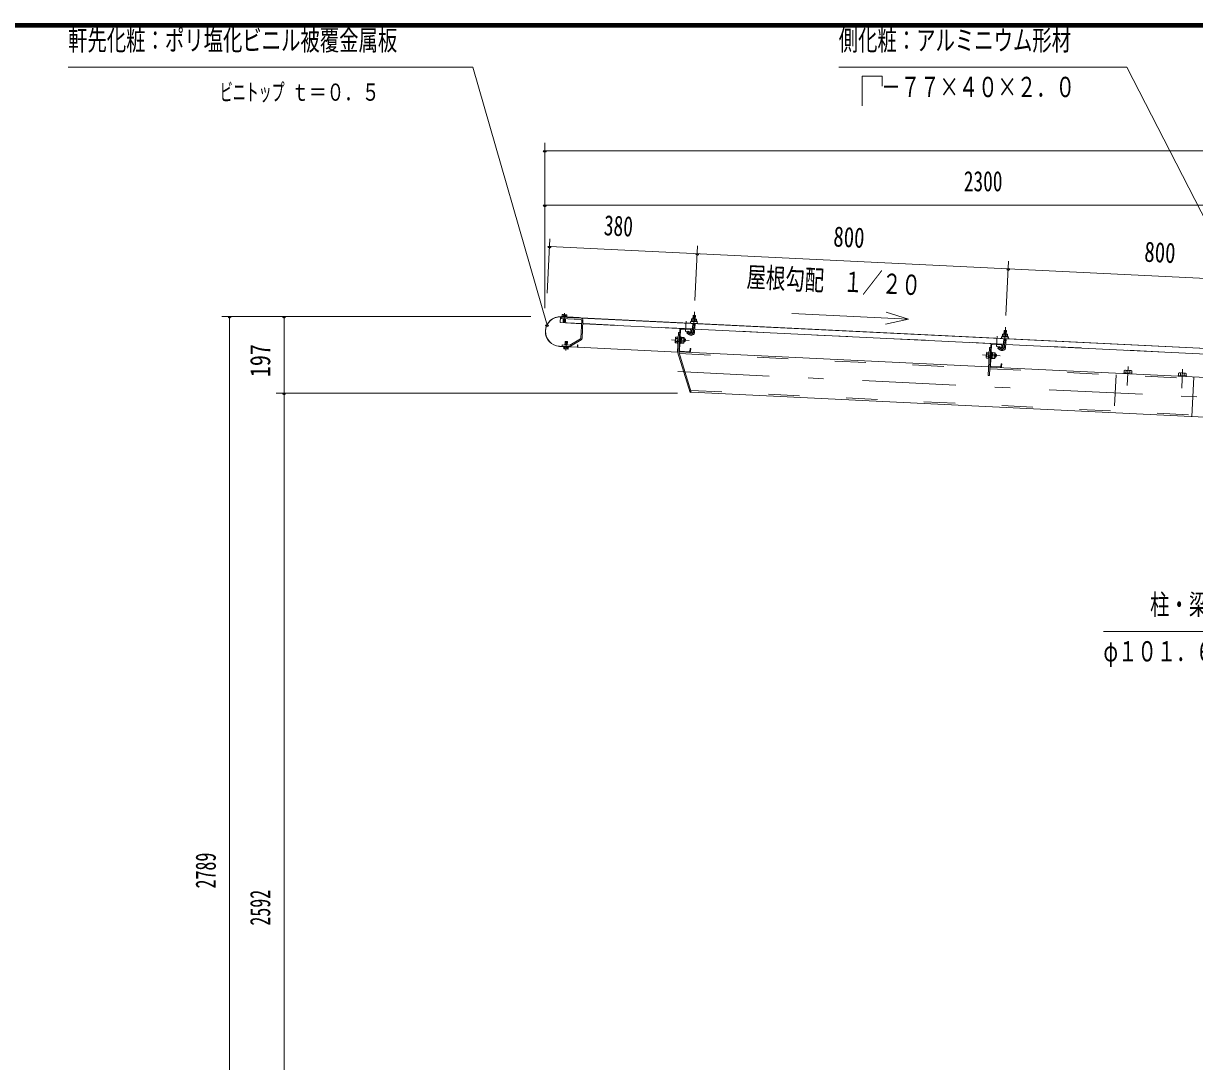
# Model space of a CAD drawing. Units: millimetres, scale not verified, with parts at other scales. Extents: x -34436 to 34436, y -16161 to 16159.
# Drawn here: x 6931 to 18967, y 5329 to 15999 of the extents above; entities that cross this region are included whole.
import ezdxf
from ezdxf.enums import TextEntityAlignment as Align

# ---------------------------------------------------------------- set-up
doc = ezdxf.new("R2010")
doc.units = ezdxf.units.MM
doc.header["$LTSCALE"] = 80
doc.linetypes.add('USER2', pattern=[10, 4, -6])
doc.linetypes.add('USER3', pattern=[24, 12, -5, 2, -5])
for name, color, linetype, lineweight in [('0-6_2-02BOLD', 7, 'Continuous', 18), ('0-7_2-12HIDDEN', 3, 'USER2', 18), ('0-8_2-22CENTER', 3, 'USER3', 18), ('0-9_2-42THIN', 4, 'Continuous', 18), ('0-A_2-52DIM', 3, 'Continuous', 18), ('0-C_F-F1PAPER', 5, 'Continuous', 18)]:
    doc.layers.add(name, color=color, linetype=linetype, lineweight=lineweight)
doc.styles.add('ＭＳ ゴシック', font='')
doc.styles.get('ＭＳ ゴシック').set_extended_font_data('MS Gothic')

msp = doc.modelspace()

# ---------------------------------------------------------------- linework, layer by layer
at = {"layer": '0-6_2-02BOLD'}
for p, q in [((12468.06, 12991.07), (12468.73, 13005.05)), ((12480.27, 13004.49), (12479.59, 12990.52)), ((12502.66, 12989.41), (12503.33, 13003.38)), ((20493.02, 12588.2), (12450.67, 12981.54)), ((12450.77, 12983.54), (20493.11, 12590.2)), ((12668.49, 12948.05), (12659.48, 12763.78)), ((12672.27, 12763.15), (12681.28, 12947.43)), ((12679.56, 12912.28), (13806.22, 12857.18)), ((13804.74, 12826.96), (13809.05, 12915.11)), ((13809.26, 12939.52), (13810.26, 12959.99)), ((13813.07, 12997.15), (13837.04, 12995.99)), ((13833.03, 12913.94), (13828.72, 12825.79)), ((13836.21, 12958.72), (13835.2, 12938.26)), ((13654.07, 12759.51), (13634.88, 12760.44)), ((13676.42, 12823.47), (13663.63, 12824.09)), ((13684.15, 12850.33), (13673.66, 12636.18)), ((13690.85, 12856.41), (13785.14, 12851.79)), ((13694.76, 12772.55), (13717.95, 12771.41)), ((13806.95, 12872.02), (13830.91, 12870.84)), ((13830.2, 12856), (17002.4, 12700.85)), ((17000.93, 12670.64), (17005.24, 12758.79)), ((17005.44, 12783.2), (17006.43, 12803.67)), ((17032.39, 12802.4), (17031.38, 12781.94)), ((17033.22, 12839.67), (17031.5, 12804.46)), ((12441.09, 12679.24), (12621.67, 12670.41)), ((12621.77, 12672.41), (12441.19, 12681.24)), ((12495.97, 12670.14), (12495.3, 12656.17)), ((12498.2, 12726.1), (12522.17, 12724.95)), ((12518.36, 12655.07), (12519.03, 12669.03)), ((12655.99, 12757.95), (12546.81, 12692.64)), ((12553.38, 12681.65), (12662.56, 12746.96)), ((13654.99, 12621.85), (12626.24, 12672.18)), ((13633.42, 12730.46), (13652.6, 12729.52)), ((13683.65, 12708.99), (13677.25, 12709.29)), ((13691.76, 12711.4), (13683.77, 12711.78)), ((13684.91, 12734.95), (13693.29, 12742.56)), ((13693.68, 12750.55), (13685.3, 12742.95)), ((13692.56, 12727.56), (13715.75, 12726.43)), ((13717.21, 12756.42), (13694.03, 12757.55)), ((13728.02, 12756.88), (13720.05, 12757.27)), ((16869.85, 12479.87), (16880.32, 12694.01)), ((16887.03, 12700.09), (16981.31, 12695.47)), ((17003.12, 12715.7), (17027.1, 12714.52)), ((17029.2, 12757.62), (17024.89, 12669.47)), ((17026.37, 12699.68), (20198.58, 12544.54)), ((13679.75, 12629.48), (13774.03, 12624.87)), ((16829.6, 12574.14), (16848.78, 12573.2)), ((16850.25, 12603.18), (16831.07, 12604.12)), ((16883.14, 12620.59), (16876.75, 12620.9)), ((16881.09, 12578.64), (16889.48, 12586.24)), ((16889.86, 12594.23), (16881.48, 12586.63)), ((16891, 12617.4), (16883.01, 12617.79)), ((16888.74, 12571.24), (16911.93, 12570.11)), ((16913.4, 12600.09), (16890.21, 12601.23)), ((16914.13, 12615.09), (16890.95, 12616.23)), ((20046.23, 12311.7), (16862.83, 12467.39)), ((16970.21, 12468.55), (16875.93, 12473.16)), ((18263.11, 12431.35), (18261.92, 12406.99)), ((18301.13, 12405.07), (18302.33, 12429.43)), ((18822.44, 12403.99), (18821.25, 12379.63)), ((18860.46, 12377.72), (18861.65, 12402.07)), ((18960.32, 12364.8), (18940.47, 11958.89))]:
    msp.add_line(p, q, dxfattribs=at)
for points in [[(12468.73, 13005.05), (12472.32, 13006.89), (12511.48, 13005.01), (12514.86, 13002.83), (12514.2, 12988.86)], [(12666.77, 12912.9), (12447.84, 12923.61), (12450.77, 12983.54)], [(12456.05, 12985.28), (12642.63, 12976.15), (12642.54, 12974.15)], [(12661.52, 12969.22), (12458.57, 12979.15), (12457.94, 12966.36), (12660.9, 12956.44)], [(12477.92, 12965.39), (12476.46, 12934.61), (12500.43, 12933.46), (12501.9, 12964.21)], [(12500.43, 12933.46), (12496.25, 12929.66), (12480.27, 12930.43), (12476.46, 12934.61)], [(13848.18, 12937.62), (13849.17, 12958.09), (13845.8, 12960.26), (13800.85, 12962.47), (13797.28, 12960.62), (13796.27, 12940.16)], [(13811.35, 12961.95), (13813.07, 12997.15), (13815.17, 12999.06), (13835.14, 12998.09), (13837.04, 12995.99), (13835.33, 12960.78)], [(13651.87, 12714.52), (13632.68, 12715.46), (13630.14, 12720.42), (13632.6, 12770.76), (13635.61, 12775.44), (13654.8, 12774.5)], [(13661.39, 12778.16), (13654.99, 12778.47), (13651.67, 12710.55), (13658.08, 12710.23)], [(13663.63, 12824.09), (13653.75, 12622.07), (13782.17, 12207.24), (13794.39, 12211.03)], [(16850.04, 12468.02), (13666.65, 12623.71), (13677.75, 12850.64)], [(13683.65, 12708.99), (13686.97, 12776.91), (13680.57, 12777.22)], [(13686.82, 12774.11), (13694.82, 12773.71), (13691.76, 12711.4)], [(13717.95, 12771.41), (13720.49, 12766.46), (13718.03, 12716.11), (13715.01, 12711.43), (13691.83, 12712.57)], [(13788.57, 12818.65), (13762.36, 12835.54), (13749.35, 12815.38), (13775.57, 12798.48)], [(13791.21, 12845.09), (13789.88, 12817.92), (13796.28, 12817.61), (13797.61, 12844.77)], [(17044.36, 12781.3), (17045.35, 12801.77), (17041.98, 12803.94), (16997.04, 12806.15), (16993.46, 12804.31), (16992.46, 12783.84)], [(17007.52, 12805.63), (17009.25, 12840.83), (17011.34, 12842.74), (17031.32, 12841.77), (17033.22, 12839.67), (17009.25, 12840.83)], [(12542.32, 12691.51), (12468.7, 12695.12), (12468.07, 12682.33), (12541.69, 12678.73)], [(12530.57, 12668.48), (12529.9, 12654.51), (12526.31, 12652.66), (12487.15, 12654.55), (12483.76, 12656.73), (12484.43, 12670.69)], [(12520.63, 12692.57), (12522.17, 12724.95), (12518.36, 12729.13), (12502.38, 12729.9), (12498.2, 12726.1), (12496.64, 12693.75)], [(12625.96, 12676.21), (12626.84, 12694.18), (12628.84, 12694.09), (12627.96, 12676.11)], [(13718.48, 12725.31), (13726.47, 12724.91), (13732.76, 12730.61), (13733.73, 12750.59), (13728.02, 12756.88), (13726.47, 12724.91)], [(13780.74, 12630.95), (13782.07, 12658.11), (13788.47, 12657.8), (13787.14, 12630.63)], [(16873.92, 12694.32), (16858.53, 12379.49), (16845.75, 12380.12), (16859.81, 12667.77), (16872.61, 12667.14)], [(16984.74, 12662.34), (16958.53, 12679.22), (16945.54, 12659.05), (16971.75, 12642.16)], [(16987.4, 12688.77), (16986.06, 12661.6), (16992.46, 12661.29), (16993.79, 12688.46)], [(13666.65, 12623.7), (13794.54, 12210.57), (20338.79, 11890.5)], [(16848.06, 12558.2), (16828.86, 12559.14), (16826.32, 12564.1), (16828.78, 12614.43), (16831.8, 12619.11), (16850.98, 12618.18)], [(16857.57, 12621.84), (16851.18, 12622.15), (16847.85, 12554.23), (16854.25, 12553.91)], [(16883.14, 12620.59), (16879.82, 12552.67), (16873.43, 12552.97)], [(16879.95, 12555.47), (16887.94, 12555.08), (16891, 12617.4)], [(16914.22, 12559.79), (16911.19, 12555.11), (16888.01, 12556.25)], [(16914.22, 12559.79), (16916.67, 12610.14), (16914.13, 12615.09)], [(16914.66, 12568.99), (16922.65, 12568.59), (16924.2, 12600.56), (16916.22, 12600.95)], [(16924.2, 12600.56), (16929.92, 12594.27), (16928.93, 12574.3), (16922.65, 12568.59)], [(16983.31, 12474.32), (16984.64, 12501.48), (16978.25, 12501.79), (16976.92, 12474.63)], [(18323.09, 12395.99), (18323.48, 12403.98), (18239.57, 12408.08), (18239.18, 12400.09)], [(18242.31, 12407.95), (18243.5, 12432.31), (18249.93, 12435.61), (18315.85, 12432.39), (18321.94, 12428.47), (18320.75, 12404.11)], [(18801.64, 12380.59), (18802.84, 12404.94), (18809.26, 12408.25), (18875.18, 12405.03), (18881.26, 12401.11), (18880.08, 12376.76)], [(18882.42, 12368.63), (18882.81, 12376.63), (18798.91, 12380.73), (18798.52, 12372.74)]]:
    msp.add_lwpolyline(points, dxfattribs=at)
for points in [[(12516.1, 12988.77), (12466.16, 12991.17), (12465.84, 12984.77), (12515.8, 12982.37)], [(13790.27, 12940.46), (13854.19, 12937.32), (13853.88, 12930.93), (13789.96, 12934.07)], [(16986.45, 12784.13), (17050.38, 12781), (17050.06, 12774.61), (16986.13, 12777.75)], [(12532.78, 12674.78), (12482.84, 12677.18), (12482.52, 12670.79), (12532.48, 12668.39)]]:
    msp.add_lwpolyline(points, close=True, dxfattribs=at)
for centre, radius, start, end in [((12474.15, 12997.52), 9.26, 48.70595, 87.25218), ((12490.27, 12971.95), 34.04, 67.42085, 107.0813), ((12508.75, 12995.86), 9.27, 87.25218, 125.78362), ((12448.57, 12832.26), 153.2, 87.19998, 267.19998), ((12448.57, 12832.26), 151.2, 89.17036, 267.19998), ((12660.5, 12948.45), 8, 357.2, 87.19998), ((12660.5, 12948.45), 20.8, 357.2, 87.19998), ((13793.56, 12925.87), 8, 87.19978, 267.19978), ((13803.31, 12950.83), 11.5, 52.81572, 112.81572), ((13821.23, 12918.42), 42.99, 69.61201, 104.78793), ((13842.23, 12948.93), 11.5, 61.58423, 121.58423), ((13849.5, 12923.14), 8, 267.20061, 87.20059), ((12652.29, 12764.13), 7.2, 300.90262, 357.21434), ((12652.29, 12764.13), 20, 300.89085, 357.19966), ((13673.15, 12743.54), 41.84, 156.17363, 198.22444), ((13643.95, 12767.51), 11.51, 177.19904, 217.92586), ((13690.54, 12850.02), 12.8, 87.19728, 177.19728), ((13690.54, 12850.02), 6.4, 87.19728, 177.19728), ((13708.88, 12764.34), 11.51, 316.47221, 357.19904), ((13794.26, 12827.48), 34.5, 237.19998, 357.19998), ((13784.82, 12845.4), 6.4, 357.2092, 87.2012), ((13784.82, 12845.4), 12.8, 357.20143, 87.2012), ((13794.26, 12827.48), 10.5, 237.19998, 357.19998), ((16989.74, 12769.56), 8, 87.19978, 267.19978), ((16999.48, 12794.51), 11.5, 52.81572, 112.81572), ((17017.41, 12762.1), 42.99, 69.61201, 104.78793), ((17038.41, 12792.61), 11.5, 61.58423, 121.58423), ((17045.67, 12766.81), 8, 267.20061, 87.20059), ((12489.89, 12663.69), 9.27, 267.25218, 305.78362), ((12508.36, 12687.6), 34.04, 247.42085, 287.0813), ((12524.47, 12662.02), 9.26, 228.70595, 267.25218), ((12542.71, 12699.51), 20.8, 267.19998, 300.88791), ((12542.71, 12699.51), 8, 267.19998, 300.88449), ((12621.97, 12676.4), 6, 267.19998, 357.19998), ((12621.97, 12676.4), 4, 267.19998, 357.19998), ((13641.75, 12722.53), 11.51, 136.47221, 177.19904), ((13677.47, 12743.33), 41.84, 336.17365, 18.22444), ((13706.67, 12719.35), 11.51, 357.19905, 37.92586), ((16886.71, 12693.7), 12.8, 87.19728, 177.19728), ((16886.71, 12693.7), 6.4, 87.19728, 177.19728), ((16990.44, 12671.15), 34.5, 237.19998, 357.19998), ((16981, 12689.09), 6.4, 357.2092, 87.2012), ((16981, 12689.09), 12.8, 357.20143, 87.2012), ((16990.44, 12671.15), 10.5, 237.19998, 357.19998), ((13680.06, 12635.87), 12.8, 177.19728, 267.18843), ((13680.06, 12635.87), 6.4, 177.19728, 267.18843), ((13774.35, 12631.26), 12.8, 267.19951, 357.20206), ((13774.35, 12631.26), 6.4, 267.19951, 357.20918), ((16837.93, 12566.21), 11.51, 136.47221, 177.19904), ((16869.33, 12587.22), 41.84, 156.17363, 198.22444), ((16840.14, 12611.19), 11.51, 177.19904, 217.92586), ((16902.85, 12563.04), 11.51, 357.19905, 37.92586), ((16873.66, 12587.01), 41.84, 336.17365, 18.22444), ((16905.06, 12608.02), 11.51, 316.47221, 357.19904), ((16876.23, 12479.55), 12.8, 177.19728, 267.18843), ((16876.23, 12479.55), 6.4, 177.19728, 267.18843), ((16970.53, 12474.94), 12.8, 267.19951, 357.20206), ((16970.53, 12474.94), 6.4, 267.19951, 357.20918), ((18252.74, 12420.31), 15.13, 46.76883, 87.19998), ((18280.2, 12378.94), 55.12, 66.33568, 108.06429), ((18311.57, 12417.43), 15.14, 87.19998, 127.6283), ((18812.08, 12392.96), 15.13, 46.76883, 87.19998), ((18839.54, 12351.59), 55.12, 66.33568, 108.06429), ((18870.89, 12390.08), 15.14, 87.19998, 127.6283)]:
    msp.add_arc(centre, radius, start, end, dxfattribs=at)
at = {"layer": '0-7_2-12HIDDEN'}
for p, q in [((12666.87, 12914.9), (12447.94, 12925.6)), ((13806.32, 12859.18), (12679.66, 12914.28)), ((17002.49, 12702.85), (13830.29, 12858)), ((20198.68, 12546.53), (17026.47, 12701.68)), ((13671.94, 12606.63), (16849.22, 12451.23)), ((16862.01, 12450.61), (20045.41, 12294.92)), ((18160.46, 12387.11), (18142.25, 12014.76)), ((13789.25, 12227.65), (20339.62, 11907.28))]:
    msp.add_line(p, q, dxfattribs=at)
at = {"layer": '0-8_2-22CENTER'}
for p, q in [((12487.99, 12925.64), (12492.74, 13022.71)), ((13826.85, 13033.16), (13816.72, 12826.37)), ((13737, 12834.13), (13742.21, 12940.4)), ((13782.07, 12808.57), (13742.57, 12834.02)), ((16933.19, 12677.81), (16938.38, 12784.08)), ((17023.03, 12876.84), (17012.91, 12670.05)), ((12510.64, 12733.91), (12505.89, 12636.84)), ((13591.41, 12747.55), (13773.19, 12738.64)), ((16978.25, 12652.25), (16938.75, 12677.7)), ((16969.38, 12582.32), (16787.6, 12591.22)), ((20348.73, 12093.46), (13656.72, 12420.75)), ((18275.27, 12278.18), (18284.85, 12473.95)), ((18844.17, 12446.6), (18834.6, 12250.82))]:
    msp.add_line(p, q, dxfattribs=at)
for centre in [(13794.26, 12827.48), (16990.44, 12671.15)]:
    msp.add_arc(centre, 22.5, 237.19998, 357.19998, dxfattribs=at)
at = {"layer": '0-9_2-42THIN'}
for p, q in [((12481.14, 12965.23), (12479.5, 12931.26)), ((12497.08, 12930.41), (12498.71, 12964.37)), ((13808.96, 12871.92), (13811.06, 12915.01)), ((13815.17, 12999.06), (13813.35, 12961.86)), ((13833.32, 12960.87), (13835.14, 12998.08)), ((13806.58, 12864.56), (13808.95, 12871.92)), ((17011.34, 12842.74), (17009.53, 12805.54)), ((17029.5, 12804.56), (17031.32, 12841.76)), ((12501.55, 12729.14), (12499.84, 12693.59)), ((12517.42, 12692.73), (12519.13, 12728.3)), ((13718.68, 12729.3), (13730.66, 12728.72)), ((13731.83, 12752.68), (13719.84, 12753.27)), ((16914.85, 12572.98), (16926.84, 12572.39)), ((16928.01, 12596.36), (16916.03, 12596.96))]:
    msp.add_line(p, q, dxfattribs=at)
for points in [[(13831.03, 12914.03), (13828.92, 12870.94), (13830.55, 12863.38)], [(17002.76, 12708.24), (17005.12, 12715.6), (17007.23, 12758.69)], [(17027.21, 12757.71), (17025.11, 12714.62), (17026.73, 12707.06)]]:
    msp.add_lwpolyline(points, dxfattribs=at)
at = {"layer": '0-A_2-52DIM'}
for p, q in [((15550.13, 15457.21), (15550.13, 15150.9)), ((12306.1, 14690.95), (12274.1, 14690.95)), ((12290.1, 13073.28), (12290.1, 14770.95)), ((12290.1, 14690.95), (32090.11, 14690.95)), ((12306.1, 14130.95), (12274.1, 14130.95)), ((32090.11, 14130.95), (12290.1, 14130.95)), ((12341.88, 13786.61), (12314.52, 13227.26)), ((12353.97, 13706.7), (12321.97, 13706.7)), ((20248.51, 13319.82), (12337.97, 13706.71)), ((13832.71, 13153.02), (13860.06, 13712.35)), ((13872.16, 13632.46), (13840.16, 13632.46)), ((17028.89, 12996.7), (17056.25, 13556.04)), ((17068.34, 13476.14), (17036.34, 13476.14)), ((8970.1, 12986.9), (12144.83, 12986.9)), ((9066.1, 12986.9), (9034.1, 12986.9)), ((9050.1, -1809.1), (9050.1, 12986.9)), ((9050.1, 1830.9), (9050.1, 12986.9)), ((9626.1, 12986.9), (9594.1, 12986.9)), ((9610.1, 12986.9), (9610.1, -1809.1)), ((12328.18, 12899.4), (12296.18, 12899.4)), ((15791.25, 12907.77), (16025.82, 12958.49)), ((13653.63, 12198.9), (9530.1, 12198.9)), ((9626.1, 12198.9), (9594.1, 12198.9)), ((9610.1, 1830.9), (9610.1, 12198.9))]:
    msp.add_line(p, q, dxfattribs=at)
for points in [[(12312.18, 12899.39), (11550.13, 15550.9), (7390.13, 15550.9)], [(19860.19, 12454.38), (18270.12, 15550.9), (15310.12, 15550.9)], [(15550.13, 15457.21), (15756.18, 15457.21), (15756.18, 15354.18)], [(15797.31, 13031.86), (16025.82, 12958.49), (14827.26, 13017.11)], [(18030.1, 9750.9), (20510.1, 9750.9), (21335.35, 9216.57)]]:
    msp.add_lwpolyline(points, dxfattribs=at)
for centre in [(12290.1, 14690.95), (12290.1, 14130.95), (12337.97, 13706.7), (13856.16, 13632.46), (17052.34, 13476.14), (9050.1, 12986.9), (9610.1, 12986.9), (12312.18, 12899.4), (9610.1, 12198.9)]:
    msp.add_arc(centre, 16, 180, 0, dxfattribs=at)
at = {"layer": '0-C_F-F1PAPER'}
for points in [[(34436.13, -16160.99), (-11483.87, -16160.99), (-11483.87, 15999.01), (34436.13, 15999.01)], [(34432.13, -16156.99), (-11479.87, -16156.99), (-11479.87, 15995.01), (34432.13, 15995.01)], [(34428.13, -16152.99), (34428.13, 15991.01), (-11475.87, 15991.01), (-11475.87, -16152.99)], [(34424.13, -16148.99), (-11471.87, -16148.99), (-11471.87, 15987.01), (34424.13, 15987.01)], [(34420.13, -16144.99), (34420.13, 15983.01), (-11467.87, 15983.01), (-11467.87, -16144.99)], [(34416.13, -16140.99), (-11463.87, -16140.99), (-11463.87, 15979.01), (34416.13, 15979.01)], [(34412.13, -16136.99), (34412.13, 15975.01), (-11459.87, 15975.01), (-11459.87, -16136.99)], [(34408.13, -16132.99), (-11455.87, -16132.99), (-11455.87, 15971.01), (34408.13, 15971.01)], [(34404.13, -16128.99), (-11451.87, -16128.99), (-11451.87, 15967.01), (34404.13, 15967.01)], [(34400.13, -16124.99), (-11447.87, -16124.99), (-11447.87, 15963.01), (34400.13, 15963.01)], [(34396.13, -16120.99), (34396.13, 15959.01), (-11443.87, 15959.01), (-11443.87, -16120.99)]]:
    msp.add_lwpolyline(points, close=True, dxfattribs=at)

# ---------------------------------------------------------------- texts
at = {"layer": '0-A_2-52DIM', "color": 7, "style": 'ＭＳ ゴシック'}
for s, height, width, p in [('軒先化粧：ポリ塩化ビニル被覆金属板', 208.4, 0.7, (7390.12, 15659.32)), ('側化粧：アルミニウム形材', 208.4, 0.7, (15310.12, 15659.32)), ('\u3000－７７×４０×２．０', 208.4, 0.7, (15550.12, 15179.32)), ('ビニトップ ', 177.1, 0.55, (8950.12, 15150.9)), ('ｔ＝０．５', 177.1, 0.75, (9684.96, 15150.9)), ('2300', 208.4, 0.7, (16595.81, 14210.95)), ('柱・梁：丸パイプ', 208.4, 0.7, (18510.1, 9859.32)), ('φ１０１．６×４．２', 208.4, 0.7, (18030.1, 9379.32))]:
    msp.add_text(s, height=height, dxfattribs=dict(at, width=width)).set_placement(p, align=Align.BOTTOM_LEFT)
for s, rotation, width, p in [('380', 357.2, 0.7, (12889.76, 13759.81)), ('800', 357.2, 0.75, (15248.15, 13644.47)), ('800', 357.2, 0.75, (18444.33, 13488.16)), ('屋根勾配\u3000１／２０', 357.2, 0.7, (14357.05, 13229.3)), ('197', 90, 0.8, (9530.1, 12363.08)), ('2789', 90, 0.65, (8970.1, 7108.2)), ('2592', 90, 0.65, (9530.1, 6726.19))]:
    msp.add_text(s, height=208.4, rotation=rotation, dxfattribs=dict(at, width=width)).set_placement(p, align=Align.BOTTOM_LEFT)

doc.saveas('drawing.dxf')
